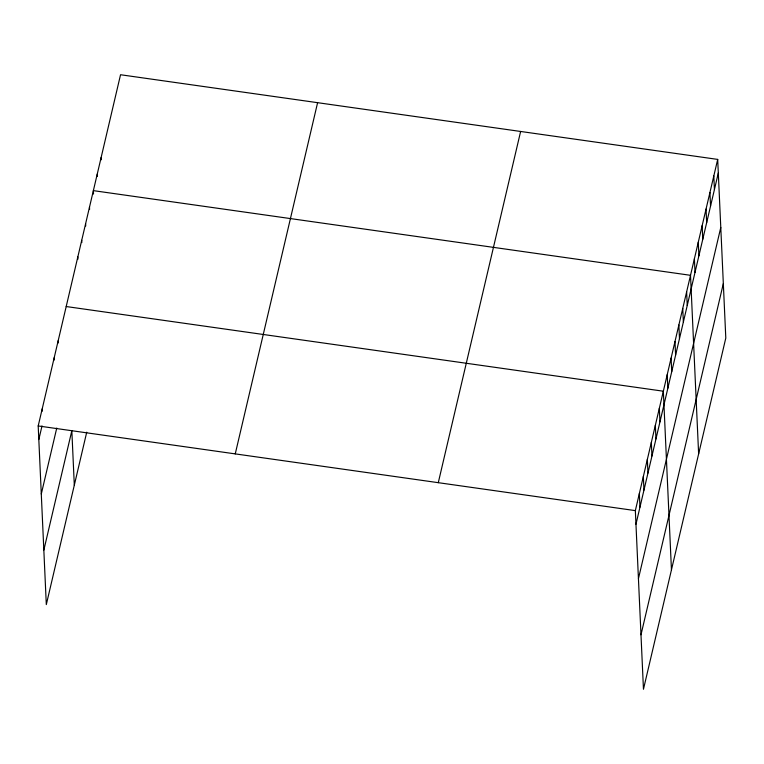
<?xml version="1.0" encoding="UTF-8"?>
<svg xmlns="http://www.w3.org/2000/svg" width="764" height="764" viewBox="0 0 764 764"><rect width="100%" height="100%" fill="white"/><g stroke="black" fill="none" stroke-linecap="round" stroke-linejoin="round"><path stroke-width="1.15" d="M86.733 432.195L46.308 604.591L38.2 425.949L120.54 74.738L717.692 159.409L725.8 338.051L643.46 689.262L635.342 510.619L717.692 159.409M38.821 439.548L42.02 425.901M41.294 494.012L56.756 428.05M43.834 550.128L71.835 430.715L74.309 485.178M235.255 453.892L317.604 102.682M438.288 482.676L520.628 131.465M635.963 524.228L718.303 173.017M638.437 578.692L720.777 227.481M640.986 634.798L723.327 283.587M66.201 306.536L663.343 391.206L671.451 569.849M38.2 425.949L635.342 510.619M713.805 175.968L714.426 189.567M709.928 192.518L710.539 206.127M706.041 209.078L706.662 222.687M702.164 225.638L702.775 239.247M698.277 242.198L698.898 255.797M694.4 258.748L695.011 272.356M698.63 453.95L690.513 275.307L93.37 190.637L93.523 194.037M686.635 291.867L687.247 305.476M682.749 308.427L683.369 322.026M678.871 324.977L679.482 338.586M674.984 341.537L675.605 355.145M671.107 358.096L671.718 371.696M667.22 374.647L667.841 388.255M659.342 408.262L659.962 421.871M655.34 425.328L655.961 438.928M651.339 442.385L651.959 455.993M647.347 459.441L647.958 473.05M643.345 476.497L643.956 490.106M639.344 493.563L639.965 507.162M101.135 157.518L101.24 159.791M97.257 174.077L97.353 176.341M89.493 207.187L89.589 209.46M85.606 223.747L85.711 226.02M81.729 240.307L81.824 242.57M77.842 256.866L77.947 259.13M58.198 340.648L58.303 342.921M54.196 357.714L54.301 359.978M42.201 408.883L42.306 411.156"/></g></svg>
